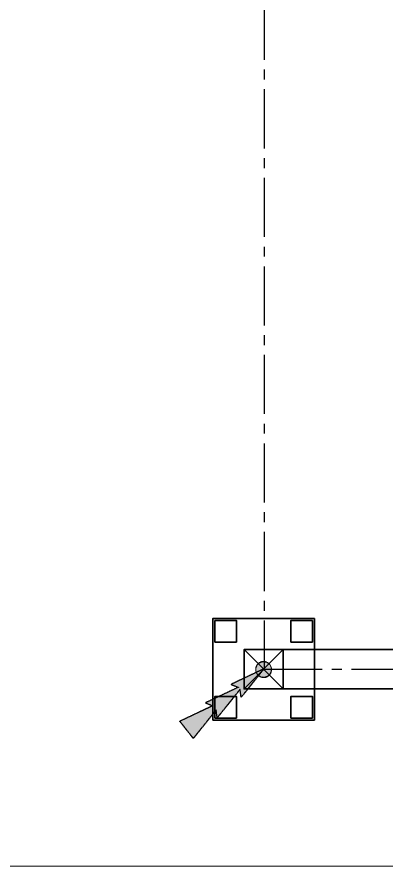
# Model space of a CAD drawing. Header units: millimetres. Extents: x 37084 to 180780, y -153145 to -16322.
# Drawn here: x 58409 to 67797, y -127745 to -106167 of the extents above; entities that cross this region are included whole.
import ezdxf

# ---------------------------------------------------------------- set-up
doc = ezdxf.new("R2010")
doc.units = ezdxf.units.MM
doc.header["$MEASUREMENT"] = 0
doc.linetypes.add('CENTER2', pattern=[1.125, 0.75, -0.125, 0.125, -0.125])
for name, color, linetype, lineweight in [('00', 5, 'Continuous', 9), ('1_DayCS', 30, 'CENTER2', 25), ('1_KimCS', 30, 'CENTER2', 25), ('POST', 5, 'Continuous', 35)]:
    doc.layers.add(name, color=color, linetype=linetype, lineweight=lineweight)

# ---------------------------------------------------------------- blocks, each defined once
blk = doc.blocks.new('X220 NC')
at = {"color": 0, "linetype": 'ByBlock', "lineweight": -2, "ltscale": 4500}
for p, q in [((3752640, -136418), (3751640, -137418)), ((3751640, -136418), (3752640, -137418)), ((3751640, -153418), (3751640, -137418)), ((3752640, -153418), (3752640, -137418)), ((3752640, -153418), (3751640, -154418)), ((3751640, -153418), (3752640, -154418))]:
    blk.add_line(p, q, dxfattribs=at)
for points in [[(3753431, -138209), (3750849, -138209), (3750849, -135627), (3753431, -135627)], [(3750899, -135677), (3751449, -135677), (3751449, -136227), (3750899, -136227)], [(3753381, -135677), (3752831, -135677), (3752831, -136227), (3753381, -136227)], [(3751640, -137418), (3752640, -137418), (3752640, -136418), (3751640, -136418)], [(3752640, -137418), (3751640, -137418), (3751640, -136418), (3752640, -136418)], [(3750899, -138159), (3751449, -138159), (3751449, -137609), (3750899, -137609)], [(3753381, -138159), (3752831, -138159), (3752831, -137609), (3753381, -137609)], [(3753431, -152627), (3750849, -152627), (3750849, -155209), (3753431, -155209)], [(3750899, -152677), (3751449, -152677), (3751449, -153227), (3750899, -153227)], [(3753381, -152677), (3752831, -152677), (3752831, -153227), (3753381, -153227)], [(3751640, -154418), (3752640, -154418), (3752640, -153418), (3751640, -153418)], [(3751640, -153418), (3752640, -153418), (3752640, -154418), (3751640, -154418)], [(3752640, -153418), (3751640, -153418), (3751640, -154418), (3752640, -154418)], [(3750899, -155159), (3751449, -155159), (3751449, -154609), (3750899, -154609)], [(3753381, -155159), (3752831, -155159), (3752831, -154609), (3753381, -154609)]]:
    blk.add_lwpolyline(points, close=True, dxfattribs=at)
blk = doc.blocks.new('DAY')
at = {"lineweight": 20}
h = blk.add_hatch(color=0, dxfattribs=at)
edge = h.paths.add_edge_path()
edge.add_arc((0, 0), 200, 0, 360)
at = {"color": 0, "lineweight": 20}
blk.add_circle((0, 0), 200, dxfattribs=at)
blk = doc.blocks.new('ROD')
at = {"layer": '1_KimCS'}
h = blk.add_hatch(dxfattribs=at)
h.set_pattern_fill('ANGLE', color=6)
h.set_pattern_definition([(0, (0, 0), (0, 6.985), [5.08, -1.905]), (90, (0, 0), (-6.985, 4e-16), [5.08, -1.905])])
h.paths.add_polyline_path([(747, 1420), (1021, 2304), (1498, 2027), (865, 1351), (1065, 1351), (432, 676), (633, 676), (0, 0), (274, 884), (374, 710), (648, 1594)])
at = {"layer": '1_KimCS', "flags": 128}
for points in [[(747, 1420), (1021, 2304), (1498, 2027)], [(865, 1351), (1498, 2027), (1498, 2027)], [(374, 710), (648, 1594), (747, 1420)], [(432, 676), (1065, 1351), (865, 1351)], [(0, 0), (274, 884), (374, 710)], [(0, 0), (633, 676), (432, 676)]]:
    blk.add_lwpolyline(points, dxfattribs=at)

msp = doc.modelspace()

# ---------------------------------------------------------------- linework, layer by layer
at = {"layer": '00'}
msp.add_line((147683.9, -127744.6, 0), (49683.9, -127744.6, 0), dxfattribs=at)
at = {"layer": '1_DayCS', "lineweight": 25, "ltscale": 2000}
for p, q in [((64699.9, -51755.6, 0), (64698.1, -122755.9, 0)), ((64669.5, -122743.8, 0), (81683.9, -122744.6, 0))]:
    msp.add_line(p, q, dxfattribs=at)

# ---------------------------------------------------------------- block references
at = {"layer": '1_DayCS', "lineweight": 25, "xscale": -1}
for p in [(64680.7, -122744.6, 0), (64684.5, -122755.9, 0)]:
    msp.add_blockref('DAY', p, dxfattribs=at)
at = {"layer": '1_KimCS', "rotation": 158.4177961185071}
msp.add_blockref('ROD', (64691.4, -122733.4, 0), dxfattribs=at)
at = {"layer": 'POST', "xscale": -1, "rotation": 270}
msp.add_blockref('X220 NC', (218602.1, -3874884.9, 0), dxfattribs=at)

doc.saveas('drawing.dxf')
